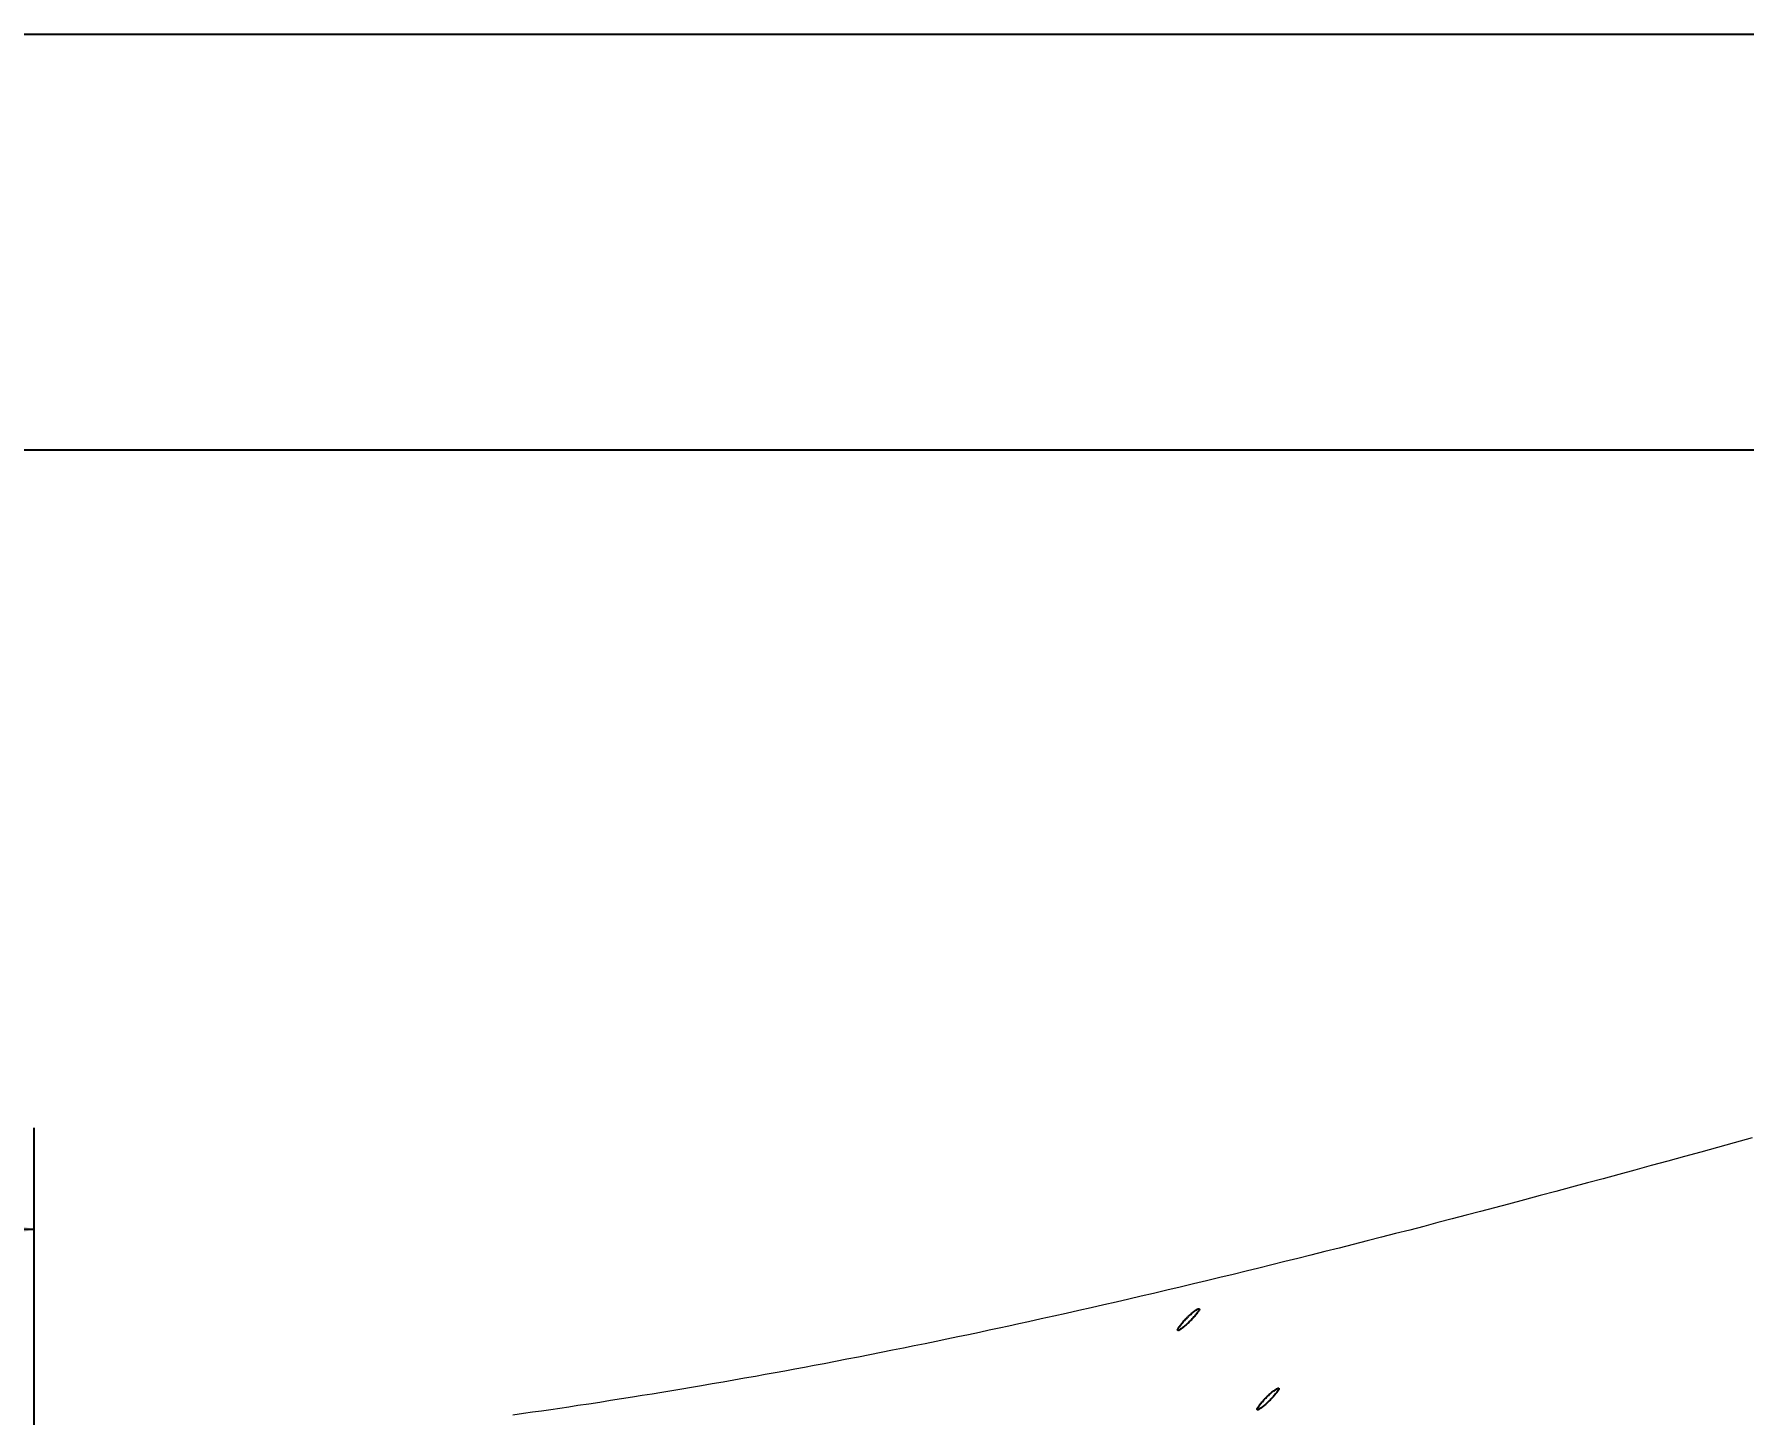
# Model space of a CAD drawing. Header units: millimetres. Extents: x 8 to 867, y 8 to 585.
# Drawn here: x 79.81 to 113.48, y 557.79 to 585 of the extents above; entities that cross this region are included whole.
import ezdxf

# ---------------------------------------------------------------- set-up
doc = ezdxf.new("R2010")
doc.units = ezdxf.units.MM
doc.linetypes.add('HIDDEN', pattern=[1.905, 1.27, -0.635])
doc.layers.add('DIMENSIONS', color=2, linetype='Continuous')
doc.layers.add('HIDDEN', color=3, linetype='HIDDEN')
doc.layers.add('OUTLINE', color=7, linetype='Continuous', lineweight=25)
doc.styles.add('SLDTEXTSTYLE0', font='TXT', dxfattribs={"width": 0.75})
doc.dimstyles.new('SLDDIMSTYLE2', dxfattribs={"dimtxt": 3.5, "dimasz": 2, "dimexe": 0, "dimexo": 0.0625, "dimgap": 0.875, "dimtad": 1, "dimrnd": 1e-09, "dimzin": 12, "dimdsep": 46, "dimtxsty": 'SLDTEXTSTYLE0', "dimsah": 1, "dimcen": 0.09, "dimadec": 0, "dimazin": 3, "dimtfac": 1, "dimtofl": 0, "dimtmove": 0, "dimatfit": 3, "dimfxl": 0, "dimfrac": 2, "dimtolj": 1, "dimtzin": 12, "dimarcsym": 0})

# ---------------------------------------------------------------- blocks, each defined once
blk = doc.blocks.new('_D_62')
at = {"layer": 'DIMENSIONS'}
for p, q in [((71.809, 545.855), (71.809, 563.449)), ((79.809, 545.855), (79.809, 563.449)), ((71.809, 561.449), (79.809, 561.449))]:
    blk.add_line(p, q, dxfattribs=at)
for points in [[(71.809, 561.449), (73.809, 560.949), (73.809, 561.949)], [(79.809, 561.449), (77.809, 561.949), (77.809, 560.949)]]:
    blk.add_solid(points, dxfattribs=at)
at = {"layer": 'DIMENSIONS', "insert": (74.516, 565.961), "char_height": 3.5, "attachment_point": 1, "style": 'SLDTEXTSTYLE0'}
blk.add_mtext('8', dxfattribs=at)
blk = doc.blocks.new('_D_65')
at = {"layer": 'DIMENSIONS'}
for p, q in [((64.359, 545.855), (64.359, 578.811)), ((170.359, 545.855), (170.359, 578.811)), ((64.359, 576.811), (170.359, 576.811))]:
    blk.add_line(p, q, dxfattribs=at)
for points in [[(64.359, 576.811), (66.359, 576.311), (66.359, 577.311)], [(170.359, 576.811), (168.359, 577.311), (168.359, 576.311)]]:
    blk.add_solid(points, dxfattribs=at)
at = {"layer": 'DIMENSIONS', "insert": (113.48, 581.323), "char_height": 3.5, "attachment_point": 1, "style": 'SLDTEXTSTYLE0'}
blk.add_mtext('106', dxfattribs=at)

msp = doc.modelspace()

# ---------------------------------------------------------------- linework, layer by layer
at = {"color": 7, "linetype": 'Continuous', "lineweight": 18, "flags": 128}
msp.add_lwpolyline([(113.64392, 563.25), (113.28749, 563.15167), (112.96095, 563.06173), (112.63458, 562.97201), (112.30839, 562.8825), (111.98235, 562.79323), (111.65646, 562.70419), (111.33072, 562.6154), (111.01991, 562.53089), (110.70922, 562.44664), (110.39863, 562.36263), (110.08814, 562.2789), (109.77775, 562.19544), (109.46744, 562.11228), (109.15722, 562.0294), (108.84706, 561.94684), (108.56861, 561.87296), (108.29021, 561.79935), (108.01185, 561.72601), (107.73352, 561.65294), (107.45523, 561.58015), (107.17696, 561.50766), (106.89871, 561.43545), (106.62048, 561.36356), (106.34226, 561.29197), (106.06404, 561.22069), (105.78582, 561.14975), (105.5076, 561.07913), (105.22936, 561.00885), (104.95111, 560.93892), (104.69603, 560.87512), (104.44093, 560.81162), (104.1858, 560.74843), (103.93064, 560.68555), (103.67545, 560.62299), (103.42022, 560.56075), (103.15975, 560.49758), (102.89923, 560.43475), (102.63866, 560.37228), (102.37803, 560.31017), (102.11734, 560.24842), (101.85659, 560.18704), (101.61067, 560.12951), (101.36469, 560.07232), (101.11864, 560.01547), (100.87251, 559.95897), (100.62632, 559.90282), (100.38004, 559.84703), (100.13367, 559.7916), (99.88722, 559.73654), (99.64068, 559.68185), (99.39405, 559.62754), (99.20019, 559.58513), (99.00628, 559.54296), (98.8123, 559.50103), (98.61825, 559.45934), (98.42414, 559.41789), (98.21074, 559.37263), (97.99726, 559.32767), (97.78368, 559.28302), (97.57002, 559.23867), (97.35626, 559.19463), (97.14241, 559.15091), (96.92846, 559.1075), (96.71441, 559.06441), (96.49006, 559.01962), (96.2656, 558.97518), (96.04101, 558.93111), (95.81631, 558.8874), (95.59149, 558.84405), (95.36655, 558.80108), (95.17364, 558.76454), (94.98065, 558.72828), (94.78757, 558.69229), (94.59441, 558.65659), (94.40115, 558.62116), (94.20781, 558.58602), (94.01438, 558.55116), (93.80151, 558.51314), (93.58854, 558.47547), (93.37546, 558.43815), (93.16227, 558.40118), (92.94898, 558.36456), (92.75499, 558.33159), (92.56092, 558.2989), (92.36675, 558.26652), (92.17251, 558.23443), (91.97818, 558.20265), (91.78376, 558.17117), (91.58926, 558.13999), (91.37521, 558.10604), (91.16106, 558.07247), (90.9468, 558.03928), (90.73245, 558.00645), (90.51799, 557.97401), (90.3392, 557.94727), (90.16034, 557.92079), (89.98141, 557.89458), (89.8024, 557.86863), (89.62333, 557.84296), (89.44419, 557.81755), (89.23297, 557.78796)], dxfattribs=at)
at = {"layer": 'HIDDEN'}
msp.add_arc((117.35918, 544.85491), 36.55, 160.837805, 41.319569, dxfattribs=at)
at = {"layer": 'OUTLINE'}
msp.add_line((8, 585), (832, 585), dxfattribs=at)
for points, knots in [([(102.55081, 559.74219), (102.5374, 559.72934), (102.51316, 559.70613), (102.46737, 559.65906), (102.41861, 559.6054), (102.36775, 559.54153), (102.34283, 559.5025), (102.32059, 559.45929), (102.35897, 559.45579), (102.39176, 559.48576), (102.4487, 559.52425), (102.5129, 559.58335), (102.58268, 559.65), (102.64678, 559.71881), (102.70411, 559.78238), (102.73354, 559.83126), (102.76564, 559.86769), (102.74233, 559.89411), (102.71287, 559.86975), (102.6722, 559.84731), (102.61639, 559.80154), (102.57402, 559.76319), (102.55081, 559.74219)], [0, 0, 0, 0, 0.04532148, 0.08188667, 0.15975136, 0.22510321, 0.2710162, 0.2938086, 0.30804886, 0.34408872, 0.40178587, 0.47529056, 0.55656959, 0.63663068, 0.70664008, 0.75903034, 0.78880739, 0.80077784, 0.82973055, 0.85956998, 0.92309814, 1, 1, 1, 1]), ([(104.32178, 558.31656), (104.31812, 558.31754), (104.30154, 558.322), (104.26613, 558.2962), (104.21408, 558.26277), (104.14926, 558.20666), (104.07973, 558.14178), (104.01404, 558.07192), (103.95626, 558.00715), (103.92148, 557.95116), (103.89154, 557.9172), (103.90108, 557.88123), (103.94281, 557.90778), (103.9832, 557.93373), (104.04642, 557.9874), (104.11374, 558.04963), (104.18184, 558.11893), (104.24343, 558.18547), (104.28665, 558.24344), (104.32044, 558.28398), (104.32146, 558.30889), (104.32178, 558.31656)], [0, 0, 0, 0, 0.00904419, 0.0409481, 0.09510395, 0.16623329, 0.24665591, 0.32755167, 0.40005734, 0.45633746, 0.49075552, 0.50408252, 0.52837297, 0.57573777, 0.64217708, 0.72058153, 0.80229896, 0.87828661, 0.94021312, 0.98159385, 1, 1, 1, 1])]:
    msp.add_open_spline(points, degree=3, knots=knots, dxfattribs=at)

# ---------------------------------------------------------------- dimensions: what is measured, and where the dimension line sits
at = {"layer": 'DIMENSIONS'}
dim = msp.add_linear_dim(base=(170.35918, 576.81118), p1=(64.35918, 544.85491), p2=(170.35918, 544.85491), angle=0, dimstyle='SLDDIMSTYLE2', dxfattribs=at)
dim.commit()
dim.dimension.update_dxf_attribs({"geometry": '_D_65', "text_midpoint": (117.35918, 576.81118), "dimtype": 160})
dim = msp.add_linear_dim(base=(79.80918, 561.44919), p1=(71.80918, 544.85491), p2=(79.80918, 544.85491), dimstyle='SLDDIMSTYLE2', dxfattribs=at)
dim.commit()
dim.dimension.update_dxf_attribs({"geometry": '_D_62', "text_midpoint": (75.80918, 561.44919), "dimtype": 160})

doc.saveas('drawing.dxf')
